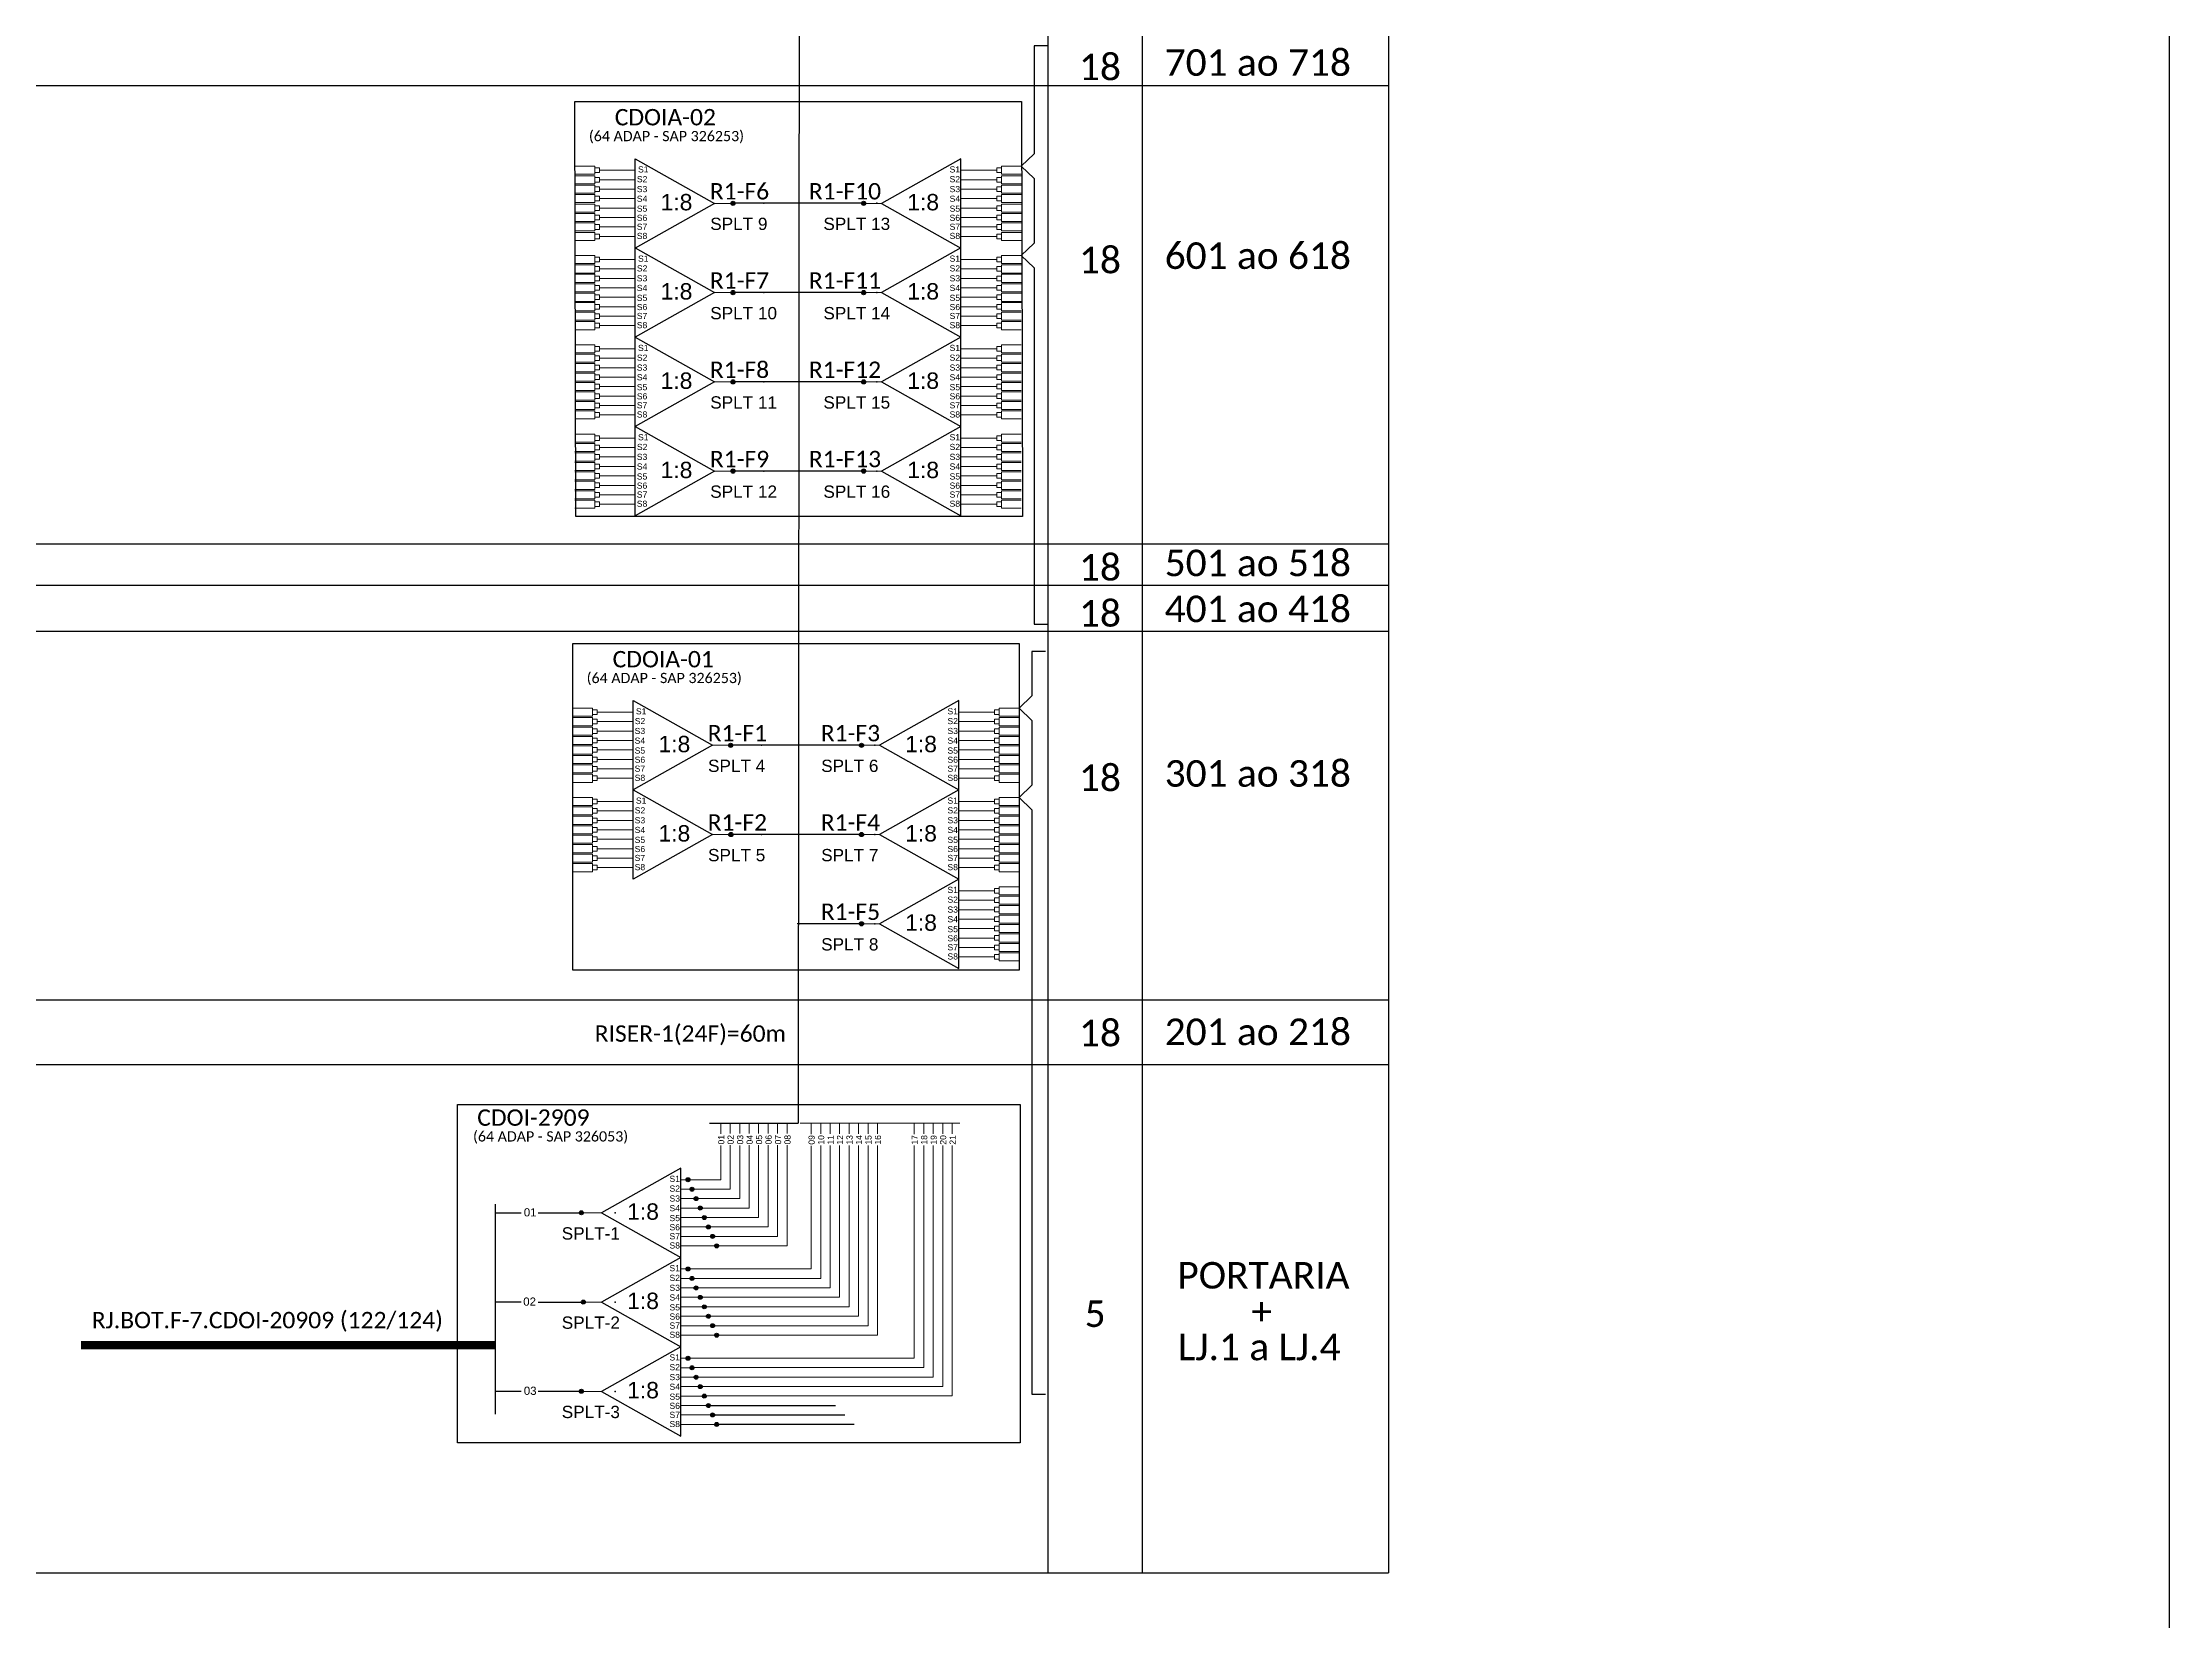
# Model space of a CAD drawing. Header units: metres. Extents: x -1286 to 434, y -500 to 94.
# Drawn here: x 174.6 to 434.1, y -276.6 to -83.8 of the extents above; entities that cross this region are included whole.
import ezdxf
from ezdxf.enums import TextEntityAlignment as Align

# ---------------------------------------------------------------- set-up
doc = ezdxf.new("R2010")
doc.units = ezdxf.units.M
doc.styles.add('ARIAL', font='arial.ttf')
doc.styles.add('WMF-Calibri0', font='calibri.ttf')
doc.linetypes.add('RESERVA', pattern='A,0.5,-0.15,["RESERVA",Standard,S=0.18,R=0,X=0,Y=-0.1],-1.3', length=1.95)

# ---------------------------------------------------------------- blocks, each defined once
blk = doc.blocks.new('SPLT_1-8_SC-APC')
at = {"color": 1}
blk.add_lwpolyline([(-7.37, -2.1), (-17.04, -7.55), (-7.37, -13), (-7.37, -2.1)], dxfattribs=at)
at = {"color": 3, "lineweight": 0}
for points in [[(-2.99, -3.51), (-7.37, -3.51)], [(-7.37, -4.66), (-2.99, -4.66)], [(-2.41, -3.02), (-2.41, -4)], [(-2.41, -3.02), (0, -3.02)], [(-2.41, -4), (0, -4)], [(-2.41, -4.17), (-2.41, -5.16)], [(-2.41, -4.17), (0, -4.17)], [(-2.41, -5.16), (0, -5.16)], [(-7.37, -5.82), (-2.99, -5.82)], [(-7.37, -6.97), (-2.99, -6.97)], [(-2.41, -5.32), (-2.41, -6.31)], [(-2.41, -5.32), (0, -5.32)], [(-2.41, -6.31), (0, -6.31)], [(-2.41, -6.48), (-2.41, -7.46)], [(-2.41, -6.48), (0, -6.48)], [(-2.41, -7.46), (0, -7.46)], [(-2.41, -7.63), (-2.41, -8.62)], [(-2.41, -7.63), (0, -7.63)], [(-7.37, -8.12), (-2.99, -8.12)], [(-7.37, -9.28), (-2.99, -9.28)], [(-2.41, -8.62), (0, -8.62)], [(-2.41, -8.78), (-2.41, -9.77)], [(-2.41, -8.78), (0, -8.78)], [(-2.41, -9.77), (0, -9.77)], [(-2.41, -9.94), (-2.41, -10.92)], [(-2.41, -9.94), (0, -9.94)], [(-7.37, -10.43), (-2.99, -10.43)], [(-7.37, -11.58), (-2.99, -11.58)], [(-2.41, -10.92), (0, -10.92)], [(-2.41, -11.09), (-2.41, -12.08)], [(-2.41, -11.09), (0, -11.09)], [(-2.41, -12.08), (0, -12.08)]]:
    blk.add_lwpolyline(points, dxfattribs=at)
for points in [[(-2.99, -3.22), (-2.41, -3.22), (-2.41, -3.8), (-2.99, -3.8)], [(-2.99, -4.38), (-2.41, -4.38), (-2.41, -4.95), (-2.99, -4.95)], [(-2.99, -5.53), (-2.41, -5.53), (-2.41, -6.1), (-2.99, -6.1)], [(-2.99, -6.68), (-2.41, -6.68), (-2.41, -7.26), (-2.99, -7.26)], [(-2.99, -7.84), (-2.41, -7.84), (-2.41, -8.41), (-2.99, -8.41)], [(-2.99, -8.99), (-2.41, -8.99), (-2.41, -9.56), (-2.99, -9.56)], [(-2.99, -10.14), (-2.41, -10.14), (-2.41, -10.72), (-2.99, -10.72)], [(-2.99, -11.3), (-2.41, -11.3), (-2.41, -11.87), (-2.99, -11.87)]]:
    blk.add_lwpolyline(points, close=True, dxfattribs=at)
at = {"color": 1, "lineweight": 0}
blk.add_lwpolyline([(-17.04, -7.55), (-19.26, -7.55)], dxfattribs=at)
at = {"color": 1, "style": 'ARIAL'}
for s, height, p in [('S1', 0.75, (-8.74, -3.78)), ('S2', 0.75, (-8.74, -4.97)), ('1:8', 2, (-13.91, -8.4)), ('S3', 0.75, (-8.74, -6.18)), ('S4', 0.75, (-8.74, -7.36)), ('S5', 0.75, (-8.74, -8.57)), ('S6', 0.75, (-8.74, -9.69)), ('S7', 0.75, (-8.74, -10.78)), ('S8', 0.75, (-8.74, -11.9))]:
    blk.add_text(s, height=height, dxfattribs=at).set_placement(p)
blk = doc.blocks.new('SPLT_1-8_SC-APC_ESQ')
at = {"color": 1}
blk.add_lwpolyline([(7.37, -2.1), (17.04, -7.55), (7.37, -13), (7.37, -2.1)], dxfattribs=at)
at = {"color": 3, "lineweight": 0}
for points in [[(2.41, -3.02), (0, -3.02)], [(2.41, -4), (0, -4)], [(2.41, -4.17), (0, -4.17)], [(2.41, -5.16), (0, -5.16)], [(2.41, -3.02), (2.41, -4)], [(2.41, -4.17), (2.41, -5.16)], [(2.99, -3.51), (7.37, -3.51)], [(7.37, -4.66), (2.99, -4.66)], [(2.41, -5.32), (0, -5.32)], [(2.41, -6.31), (0, -6.31)], [(2.41, -6.48), (0, -6.48)], [(2.41, -7.46), (0, -7.46)], [(2.41, -7.63), (0, -7.63)], [(2.41, -5.32), (2.41, -6.31)], [(2.41, -6.48), (2.41, -7.46)], [(2.41, -7.63), (2.41, -8.62)], [(7.37, -5.82), (2.99, -5.82)], [(7.37, -6.97), (2.99, -6.97)], [(2.41, -8.62), (0, -8.62)], [(2.41, -8.78), (0, -8.78)], [(2.41, -9.77), (0, -9.77)], [(2.41, -9.94), (0, -9.94)], [(2.41, -8.78), (2.41, -9.77)], [(2.41, -9.94), (2.41, -10.92)], [(7.37, -8.12), (2.99, -8.12)], [(7.37, -9.28), (2.99, -9.28)], [(2.41, -10.92), (0, -10.92)], [(2.41, -11.09), (0, -11.09)], [(2.41, -12.08), (0, -12.08)], [(2.41, -11.09), (2.41, -12.08)], [(7.37, -10.43), (2.99, -10.43)], [(7.37, -11.58), (2.99, -11.58)]]:
    blk.add_lwpolyline(points, dxfattribs=at)
for points in [[(2.99, -3.22), (2.41, -3.22), (2.41, -3.8), (2.99, -3.8)], [(2.99, -4.38), (2.41, -4.38), (2.41, -4.95), (2.99, -4.95)], [(2.99, -5.53), (2.41, -5.53), (2.41, -6.1), (2.99, -6.1)], [(2.99, -6.68), (2.41, -6.68), (2.41, -7.26), (2.99, -7.26)], [(2.99, -7.84), (2.41, -7.84), (2.41, -8.41), (2.99, -8.41)], [(2.99, -8.99), (2.41, -8.99), (2.41, -9.56), (2.99, -9.56)], [(2.99, -10.14), (2.41, -10.14), (2.41, -10.72), (2.99, -10.72)], [(2.99, -11.3), (2.41, -11.3), (2.41, -11.87), (2.99, -11.87)]]:
    blk.add_lwpolyline(points, close=True, dxfattribs=at)
at = {"color": 1, "lineweight": 0}
blk.add_lwpolyline([(17.04, -7.55), (19.26, -7.55)], dxfattribs=at)
at = {"color": 1, "style": 'ARIAL'}
for s, height, p in [('S2', 0.75, (7.56, -4.97)), ('S1', 0.75, (7.7, -3.78)), ('S3', 0.75, (7.55, -6.18)), ('S4', 0.75, (7.55, -7.36)), ('1:8', 2, (10.45, -8.4)), ('S5', 0.75, (7.55, -8.57)), ('S6', 0.75, (7.55, -9.69)), ('S7', 0.75, (7.55, -10.78)), ('S8', 0.75, (7.55, -11.9))]:
    blk.add_text(s, height=height, dxfattribs=at).set_placement(p)
blk = doc.blocks.new('SPLT_1-8_DIV_DIR')
h = blk.add_hatch(color=3)
h.dxf.hatch_style = 1
edge = h.paths.add_edge_path()
edge.add_arc((12.77, 4.04), 0.242, 0, 360)
h = blk.add_hatch(color=3)
h.dxf.hatch_style = 1
edge = h.paths.add_edge_path()
edge.add_arc((13.27, 2.88), 0.242, 0, 360)
h = blk.add_hatch(color=3)
h.dxf.hatch_style = 1
edge = h.paths.add_edge_path()
edge.add_arc((13.77, 1.73), 0.242, 0, 360)
h = blk.add_hatch(color=3)
h.dxf.hatch_style = 1
edge = h.paths.add_edge_path()
edge.add_arc((14.27, 0.58), 0.242, 0, 360)
h = blk.add_hatch(color=3)
h.dxf.hatch_style = 1
edge = h.paths.add_edge_path()
edge.add_arc((14.77, -0.58), 0.242, 0, 360)
h = blk.add_hatch(color=3)
h.dxf.hatch_style = 1
edge = h.paths.add_edge_path()
edge.add_arc((15.27, -1.73), 0.242, 0, 360)
h = blk.add_hatch(color=3)
h.dxf.hatch_style = 1
edge = h.paths.add_edge_path()
edge.add_arc((15.77, -2.88), 0.242, 0, 360)
h = blk.add_hatch(color=3)
h.dxf.hatch_style = 1
edge = h.paths.add_edge_path()
edge.add_arc((16.27, -4.04), 0.242, 0, 360)
at = {"color": 1}
blk.add_lwpolyline([(11.89, 5.45), (2.22, 0), (11.89, -5.45), (11.89, 5.45)], dxfattribs=at)
at = {"color": 7, "lineweight": 0}
for points in [[(12.77, 4.04), (11.89, 4.04)], [(11.89, 2.88), (13.27, 2.88)], [(11.89, 1.73), (13.77, 1.73)], [(11.89, 0.58), (14.27, 0.58)], [(11.89, -0.58), (14.77, -0.58)], [(11.89, -1.73), (15.27, -1.73)], [(11.89, -2.88), (15.77, -2.88)], [(11.89, -4.04), (16.27, -4.04)]]:
    blk.add_lwpolyline(points, dxfattribs=at)
at = {"color": 1, "lineweight": 0}
blk.add_lwpolyline([(2.22, 0), (0, 0)], dxfattribs=at)
at = {"color": 3}
for centre in [(12.77, 4.04), (13.27, 2.88), (13.77, 1.73), (14.27, 0.58), (14.77, -0.58), (15.27, -1.73), (15.77, -2.88), (16.27, -4.04)]:
    blk.add_circle(centre, 0.242, dxfattribs=at)
at = {"color": 1, "style": 'ARIAL'}
for s, height, p in [('S1', 0.75, (10.52, 3.77)), ('S2', 0.75, (10.52, 2.58)), ('1:8', 2, (5.35, -0.85)), ('S3', 0.75, (10.52, 1.37)), ('S4', 0.75, (10.52, 0.19)), ('S5', 0.75, (10.52, -1.02)), ('S6', 0.75, (10.52, -2.14)), ('S7', 0.75, (10.52, -3.24)), ('S8', 0.75, (10.52, -4.36))]:
    blk.add_text(s, height=height, dxfattribs=at).set_placement(p)
blk = doc.blocks.new('SPLITTER_')
blk.add_point((0, 0))
at = {"style": 'ARIAL', "flags": 4}
blk.add_attdef('SPLT', (0, -3.26), '', height=1.5, dxfattribs=at)

msp = doc.modelspace()

# ---------------------------------------------------------------- hatches: boundary and pattern name
h = msp.add_hatch(color=3)
h.dxf.hatch_style = 1
edge = h.paths.add_edge_path()
edge.add_arc((258.83, -103.45), 0.256, 0, 360)
h = msp.add_hatch(color=3)
h.dxf.hatch_style = 1
edge = h.paths.add_edge_path()
edge.add_arc((274.77, -103.45), 0.256, 0, 360)
h = msp.add_hatch(color=3)
h.dxf.hatch_style = 1
edge = h.paths.add_edge_path()
edge.add_arc((258.83, -114.35), 0.256, 0, 360)
h = msp.add_hatch(color=3)
h.dxf.hatch_style = 1
edge = h.paths.add_edge_path()
edge.add_arc((274.77, -114.35), 0.256, 0, 360)
h = msp.add_hatch(color=3)
h.dxf.hatch_style = 1
edge = h.paths.add_edge_path()
edge.add_arc((258.83, -125.25), 0.256, 0, 360)
h = msp.add_hatch(color=3)
h.dxf.hatch_style = 1
edge = h.paths.add_edge_path()
edge.add_arc((274.77, -125.25), 0.256, 0, 360)
h = msp.add_hatch(color=3)
h.dxf.hatch_style = 1
edge = h.paths.add_edge_path()
edge.add_arc((258.83, -136.14), 0.256, 0, 360)
h = msp.add_hatch(color=3)
h.dxf.hatch_style = 1
edge = h.paths.add_edge_path()
edge.add_arc((274.77, -136.14), 0.256, 0, 360)
h = msp.add_hatch(color=3)
h.dxf.hatch_style = 1
edge = h.paths.add_edge_path()
edge.add_arc((258.54, -169.61), 0.256, 0, 360)
h = msp.add_hatch(color=3)
h.dxf.hatch_style = 1
edge = h.paths.add_edge_path()
edge.add_arc((274.51, -169.61), 0.256, 0, 360)
h = msp.add_hatch(color=3)
h.dxf.hatch_style = 1
edge = h.paths.add_edge_path()
edge.add_arc((258.57, -180.51), 0.256, 0, 360)
h = msp.add_hatch(color=3)
h.dxf.hatch_style = 1
edge = h.paths.add_edge_path()
edge.add_arc((274.51, -180.51), 0.256, 0, 360)
h = msp.add_hatch(color=3)
h.dxf.hatch_style = 1
edge = h.paths.add_edge_path()
edge.add_arc((274.51, -191.4), 0.256, 0, 360)
h = msp.add_hatch(color=3)
h.dxf.hatch_style = 1
edge = h.paths.add_edge_path()
edge.add_arc((240.33, -226.68), 0.242, 0, 360)
h = msp.add_hatch(color=3)
h.dxf.hatch_style = 1
edge = h.paths.add_edge_path()
edge.add_arc((240.56, -237.58), 0.242, 0, 360)
h = msp.add_hatch(color=3)
h.dxf.hatch_style = 1
edge = h.paths.add_edge_path()
edge.add_arc((240.33, -248.47), 0.242, 0, 360)

# ---------------------------------------------------------------- linework, layer by layer
at = {"color": 8, "linetype": 'RESERVA', "ltscale": 3}
for p, q in [((256.07, -250.19), (271.32, -250.19)), ((256.57, -251.35), (272.47, -251.35)), ((257.07, -252.5), (273.63, -252.5))]:
    msp.add_line(p, q, dxfattribs=at)
msp.add_lwpolyline([(-406.88, -499.81), (434.12, -499.81), (434.12, 94.19), (-406.88, 94.19)], close=True)
for points in [[(297.23, -2.33), (297.23, -270.63)], [(308.8, -270.63), (308.8, -2.33)], [(338.82, -2.33), (338.82, -270.63)], [(61.49, -89.07), (338.82, -89.07)], [(61.49, -145.04), (338.82, -145.04)], [(61.49, -150.07), (338.82, -150.07)], [(61.49, -155.68), (338.82, -155.68)], [(61.49, -200.7), (338.82, -200.7)], [(61.49, -208.59), (338.82, -208.59)], [(61.49, -270.63), (338.82, -270.63)]]:
    msp.add_lwpolyline(points)
at = {"color": 5}
for points in [[(266.92, -70.78), (266.77, -215.74)], [(274.74, -103.45), (259.09, -103.45)], [(274.74, -114.35), (259.09, -114.35)], [(274.74, -125.25), (259.09, -125.25)], [(274.74, -136.14), (259.09, -136.14)], [(274.48, -169.61), (258.83, -169.61)], [(274.48, -180.51), (258.83, -180.51)], [(274.48, -191.4), (266.65, -191.4)], [(255.98, -215.74), (266.77, -215.74)]]:
    msp.add_lwpolyline(points, dxfattribs=at)
at = {"color": 3}
for points in [[(297.23, -84.23), (295.58, -84.23), (295.57, -97.42), (294, -98.92), (295.57, -100.43), (295.57, -108.31), (294, -109.82), (295.57, -111.33), (295.57, -154.83), (297.22, -154.83)], [(296.96, -158.16), (295.31, -158.16), (295.31, -163.57), (293.74, -165.08), (295.31, -166.59), (295.31, -174.47), (293.74, -175.98), (295.31, -177.48), (295.31, -248.82), (296.96, -248.82)], [(229.83, -226.67), (232.99, -226.67)], [(235.07, -226.68), (240.33, -226.68)]]:
    msp.add_lwpolyline(points, dxfattribs=at)
at = {"color": 1}
for points in [[(239.54, -91.01), (294.03, -91.01), (294.16, -141.68), (239.67, -141.68)], [(239.28, -157.17), (293.77, -157.17), (293.77, -197.05), (239.28, -197.05)], [(225.23, -213.45), (293.88, -213.45), (293.88, -254.77), (225.23, -254.77)]]:
    msp.add_lwpolyline(points, close=True, dxfattribs=at)
at = {"color": 5, "lineweight": 0}
for points in [[(257.33, -215.74), (257.33, -217.05)], [(258.49, -215.74), (258.49, -217.02)], [(259.65, -215.74), (259.65, -217.02)], [(260.8, -215.74), (260.8, -217.02)], [(261.96, -215.74), (261.96, -217.02)], [(263.12, -215.74), (263.12, -217.02)], [(264.27, -215.74), (264.27, -217.02)], [(265.43, -215.74), (265.43, -217.02)], [(267.02, -215.75), (279.6, -215.75), (286.5, -215.75)], [(268.37, -215.75), (268.37, -217.07)], [(269.53, -215.75), (269.53, -217.04)], [(270.68, -215.75), (270.68, -217.04)], [(271.84, -215.75), (271.84, -217.04)], [(273, -215.75), (273, -217.04)], [(274.15, -215.75), (274.15, -217.04)], [(275.31, -215.75), (275.31, -217.04)], [(276.47, -215.75), (276.47, -217.04)], [(280.95, -215.75), (280.95, -217.07)], [(282.11, -215.75), (282.11, -217.04)], [(283.26, -215.75), (283.26, -217.04)], [(284.42, -215.75), (284.42, -217.04)], [(285.58, -215.75), (285.58, -217.04)], [(253.57, -244.44), (280.95, -244.44), (280.95, -218.46)], [(257.33, -218.48), (257.33, -222.65), (253.57, -222.65)], [(254.07, -223.8), (258.49, -223.8), (258.49, -218.44)], [(254.07, -234.7), (269.53, -234.7), (269.53, -218.46)], [(254.07, -245.58), (282.11, -245.58), (282.11, -218.46)], [(254.57, -224.95), (259.65, -224.95), (259.65, -218.45)], [(254.57, -235.85), (270.68, -235.85), (270.68, -218.47)], [(254.57, -246.73), (283.26, -246.73), (283.26, -218.47)], [(255.07, -226.11), (260.8, -226.11), (260.8, -218.44)], [(255.07, -237), (271.84, -237), (271.84, -218.46)], [(255.07, -247.89), (284.42, -247.89), (284.42, -218.46)], [(255.57, -227.26), (261.96, -227.26), (261.96, -218.44)], [(255.57, -238.16), (273, -238.16), (273, -218.46)], [(255.57, -249.04), (285.58, -249.04), (285.58, -218.46)], [(256.07, -228.41), (263.12, -228.41), (263.12, -218.44)], [(256.07, -239.31), (274.15, -239.31), (274.15, -218.46)], [(256.57, -229.57), (264.27, -229.57), (264.27, -218.44)], [(256.57, -240.46), (275.31, -240.46), (275.31, -218.46)], [(257.07, -230.72), (265.43, -230.72), (265.43, -218.44)], [(257.07, -241.62), (276.47, -241.62), (276.47, -218.46)], [(268.37, -218.5), (268.37, -233.54)], [(253.57, -233.54), (268.37, -233.54)]]:
    msp.add_lwpolyline(points, dxfattribs=at)
at = {"color": 1}
msp.add_lwpolyline([(229.83, -251.26), (229.83, -225.62)], dxfattribs=at)
at = {"color": 2}
for points in [[(229.83, -237.57), (232.99, -237.57)], [(235.07, -237.58), (240.56, -237.58)]]:
    msp.add_lwpolyline(points, dxfattribs=at)
at = {"color": 1, "const_width": 1}
msp.add_lwpolyline([(179.25, -242.85), (229.83, -242.85)], dxfattribs=at)
at = {"color": 7}
for points in [[(229.83, -248.46), (232.99, -248.46)], [(235.07, -248.47), (240.33, -248.47)]]:
    msp.add_lwpolyline(points, dxfattribs=at)
at = {"color": 3}
for centre, radius in [((258.83, -103.45), 0.256), ((274.77, -103.45), 0.256), ((258.83, -114.35), 0.256), ((274.77, -114.35), 0.256), ((258.83, -125.25), 0.256), ((274.77, -125.25), 0.256), ((258.83, -136.14), 0.256), ((274.77, -136.14), 0.256), ((258.54, -169.61), 0.256), ((274.51, -169.61), 0.256), ((258.57, -180.51), 0.256), ((274.51, -180.51), 0.256), ((274.51, -191.4), 0.256), ((240.33, -226.68), 0.242), ((240.56, -237.58), 0.242), ((240.33, -248.47), 0.242)]:
    msp.add_circle(centre, radius, dxfattribs=at)
for p in [(262.58, -103.45), (276.39, -103.45), (262.58, -114.35), (276.39, -114.35), (262.58, -125.25), (276.39, -125.25), (262.58, -136.14), (276.39, -136.14), (262.32, -169.61), (276.12, -169.61), (262.32, -180.51), (276.12, -180.51), (276.12, -191.4)]:
    msp.add_point(p)

# ---------------------------------------------------------------- block references
for name, p in [('SPLT_1-8_SC-APC_ESQ', (239.54, -95.91)), ('SPLT_1-8_SC-APC_ESQ', (239.54, -106.8)), ('SPLT_1-8_SC-APC_ESQ', (239.54, -117.7)), ('SPLT_1-8_SC-APC_ESQ', (239.54, -128.6)), ('SPLT_1-8_SC-APC_ESQ', (239.28, -162.06)), ('SPLT_1-8_SC-APC_ESQ', (239.28, -172.96)), ('SPLT_1-8_DIV_DIR', (240.56, -226.68)), ('SPLT_1-8_DIV_DIR', (240.56, -237.58))]:
    msp.add_blockref(name, p)
for p in [(294, -95.91), (294, -106.8), (294, -117.7), (294, -128.6), (293.74, -162.06), (293.74, -172.96), (293.74, -183.86)]:
    msp.add_blockref('SPLT_1-8_SC-APC', p, dxfattribs=at)
ref = msp.add_blockref('SPLITTER_', (244.46, -226.68), dxfattribs=dict(xscale=-1))
ref.add_attrib('SPLT', 'SPLT-1', (237.93, -229.95), dxfattribs={"height": 1.5, "style": 'ARIAL'})
ref = msp.add_blockref('SPLITTER_', (244.46, -237.58), dxfattribs=dict(xscale=-1))
ref.add_attrib('SPLT', 'SPLT-2', (237.93, -240.84), dxfattribs={"height": 1.5, "style": 'ARIAL'})
at = {"linetype": 'Continuous'}
msp.add_blockref('SPLT_1-8_DIV_DIR', (240.56, -248.48), dxfattribs=at)
ref = msp.add_blockref('SPLITTER_', (244.46, -248.48), dxfattribs=dict(xscale=-1))
ref.add_attrib('SPLT', 'SPLT-3', (237.93, -251.74), dxfattribs={"height": 1.5, "style": 'ARIAL'})

# ---------------------------------------------------------------- texts
at = {"color": 7, "style": 'WMF-Calibri0'}
for s, p in [('701 ao 718', (311.51, -87.89)), ('601 ao 618', (311.51, -111.46)), ('501 ao 518', (311.51, -148.97)), ('401 ao 418', (311.51, -154.58)), ('301 ao 318', (311.51, -174.67)), ('201 ao 218', (311.51, -206.21)), ('PORTARIA', (313.05, -235.93)), ('+', (322.08, -240.35)), ('LJ.1 a LJ.4', (313.13, -244.68))]:
    msp.add_text(s, height=3.24, dxfattribs=at).set_placement(p)
at = {"color": 1, "style": 'WMF-Calibri0'}
for s, p in [('CDOIA-02', (244.4, -93.94)), ('CDOIA-01', (244.14, -160.1)), ('CDOI-2909', (227.62, -216.06)), ('RJ.BOT.F-7.CDOI-20909 (122/124)', (180.58, -240.78))]:
    msp.add_text(s, height=2, dxfattribs=at).set_placement(p)
for s, p in [('(64 ADAP - SAP 326253)', (250.71, -95.87)), ('(64 ADAP - SAP 326253)', (250.44, -162.02)), ('(64 ADAP - SAP 326053)', (236.57, -217.98))]:
    msp.add_text(s, height=1.25, dxfattribs=at).set_placement(p, align=Align.CENTER)
at = {"color": 5, "style": 'WMF-Calibri0'}
for s, p in [('R1-F6', (256, -102.98)), ('R1-F10', (268.08, -102.98)), ('R1-F7', (256, -113.87)), ('R1-F11', (268.08, -113.87)), ('R1-F8', (256, -124.77)), ('R1-F12', (268.08, -124.77)), ('R1-F9', (256, -135.67)), ('R1-F13', (268.08, -135.67)), ('R1-F1', (255.74, -169.13)), ('R1-F3', (269.54, -169.13)), ('R1-F2', (255.74, -180.03)), ('R1-F4', (269.54, -180.03)), ('R1-F5', (269.54, -190.93)), ('RISER-1(24F)=60m', (241.95, -205.8))]:
    msp.add_text(s, height=2, dxfattribs=at).set_placement(p)
at = {"color": 3, "style": 'ARIAL'}
for s, p in [('SPLT 9', (256.05, -106.71)), ('SPLT 13', (269.86, -106.71)), ('SPLT 10', (256.05, -117.61)), ('SPLT 14', (269.86, -117.61)), ('SPLT 11', (256.05, -128.51)), ('SPLT 15', (269.86, -128.51)), ('SPLT 12', (256.05, -139.4)), ('SPLT 16', (269.86, -139.4)), ('SPLT 4', (255.78, -172.87)), ('SPLT 6', (269.59, -172.87)), ('SPLT 5', (255.78, -183.77)), ('SPLT 7', (269.59, -183.77)), ('SPLT 8', (269.59, -194.66))]:
    msp.add_text(s, height=1.5, dxfattribs=at).set_placement(p)
at = {"style": 'ARIAL'}
for s, p in [('01', (257.39, -217.76)), ('02', (258.54, -217.76)), ('03', (259.7, -217.76)), ('04', (260.86, -217.76)), ('05', (262.01, -217.76)), ('06', (263.17, -217.76)), ('07', (264.33, -217.76)), ('08', (265.48, -217.76)), ('09', (268.42, -217.78)), ('10', (269.58, -217.78)), ('11', (270.74, -217.78)), ('12', (271.89, -217.78)), ('13', (273.05, -217.78)), ('14', (274.21, -217.78)), ('15', (275.36, -217.78)), ('16', (276.52, -217.78)), ('17', (281, -217.78)), ('18', (282.16, -217.78)), ('19', (283.32, -217.78)), ('20', (284.47, -217.78)), ('21', (285.63, -217.78))]:
    msp.add_text(s, height=0.75, rotation=90, dxfattribs=at).set_placement(p, align=Align.MIDDLE_CENTER)
for s, p in [('01', (234.08, -226.62)), ('02', (234.01, -237.52)), ('03', (234.08, -248.41))]:
    msp.add_text(s, height=1, dxfattribs=at).set_placement(p, align=Align.MIDDLE_CENTER)
at = {"color": 7, "style": 'WMF-Calibri0', "flags": 4}
for tag, p in [('18', (303.61, -86.8)), ('18', (303.61, -110.37)), ('18', (303.61, -147.88)), ('18', (303.61, -153.5)), ('18', (303.61, -173.58)), ('18', (303.61, -204.73)), ('5', (303.02, -239))]:
    msp.add_attdef(tag, text='XX', height=3.24, dxfattribs=at).set_placement(p, align=Align.MIDDLE_CENTER)

doc.saveas('drawing.dxf')
